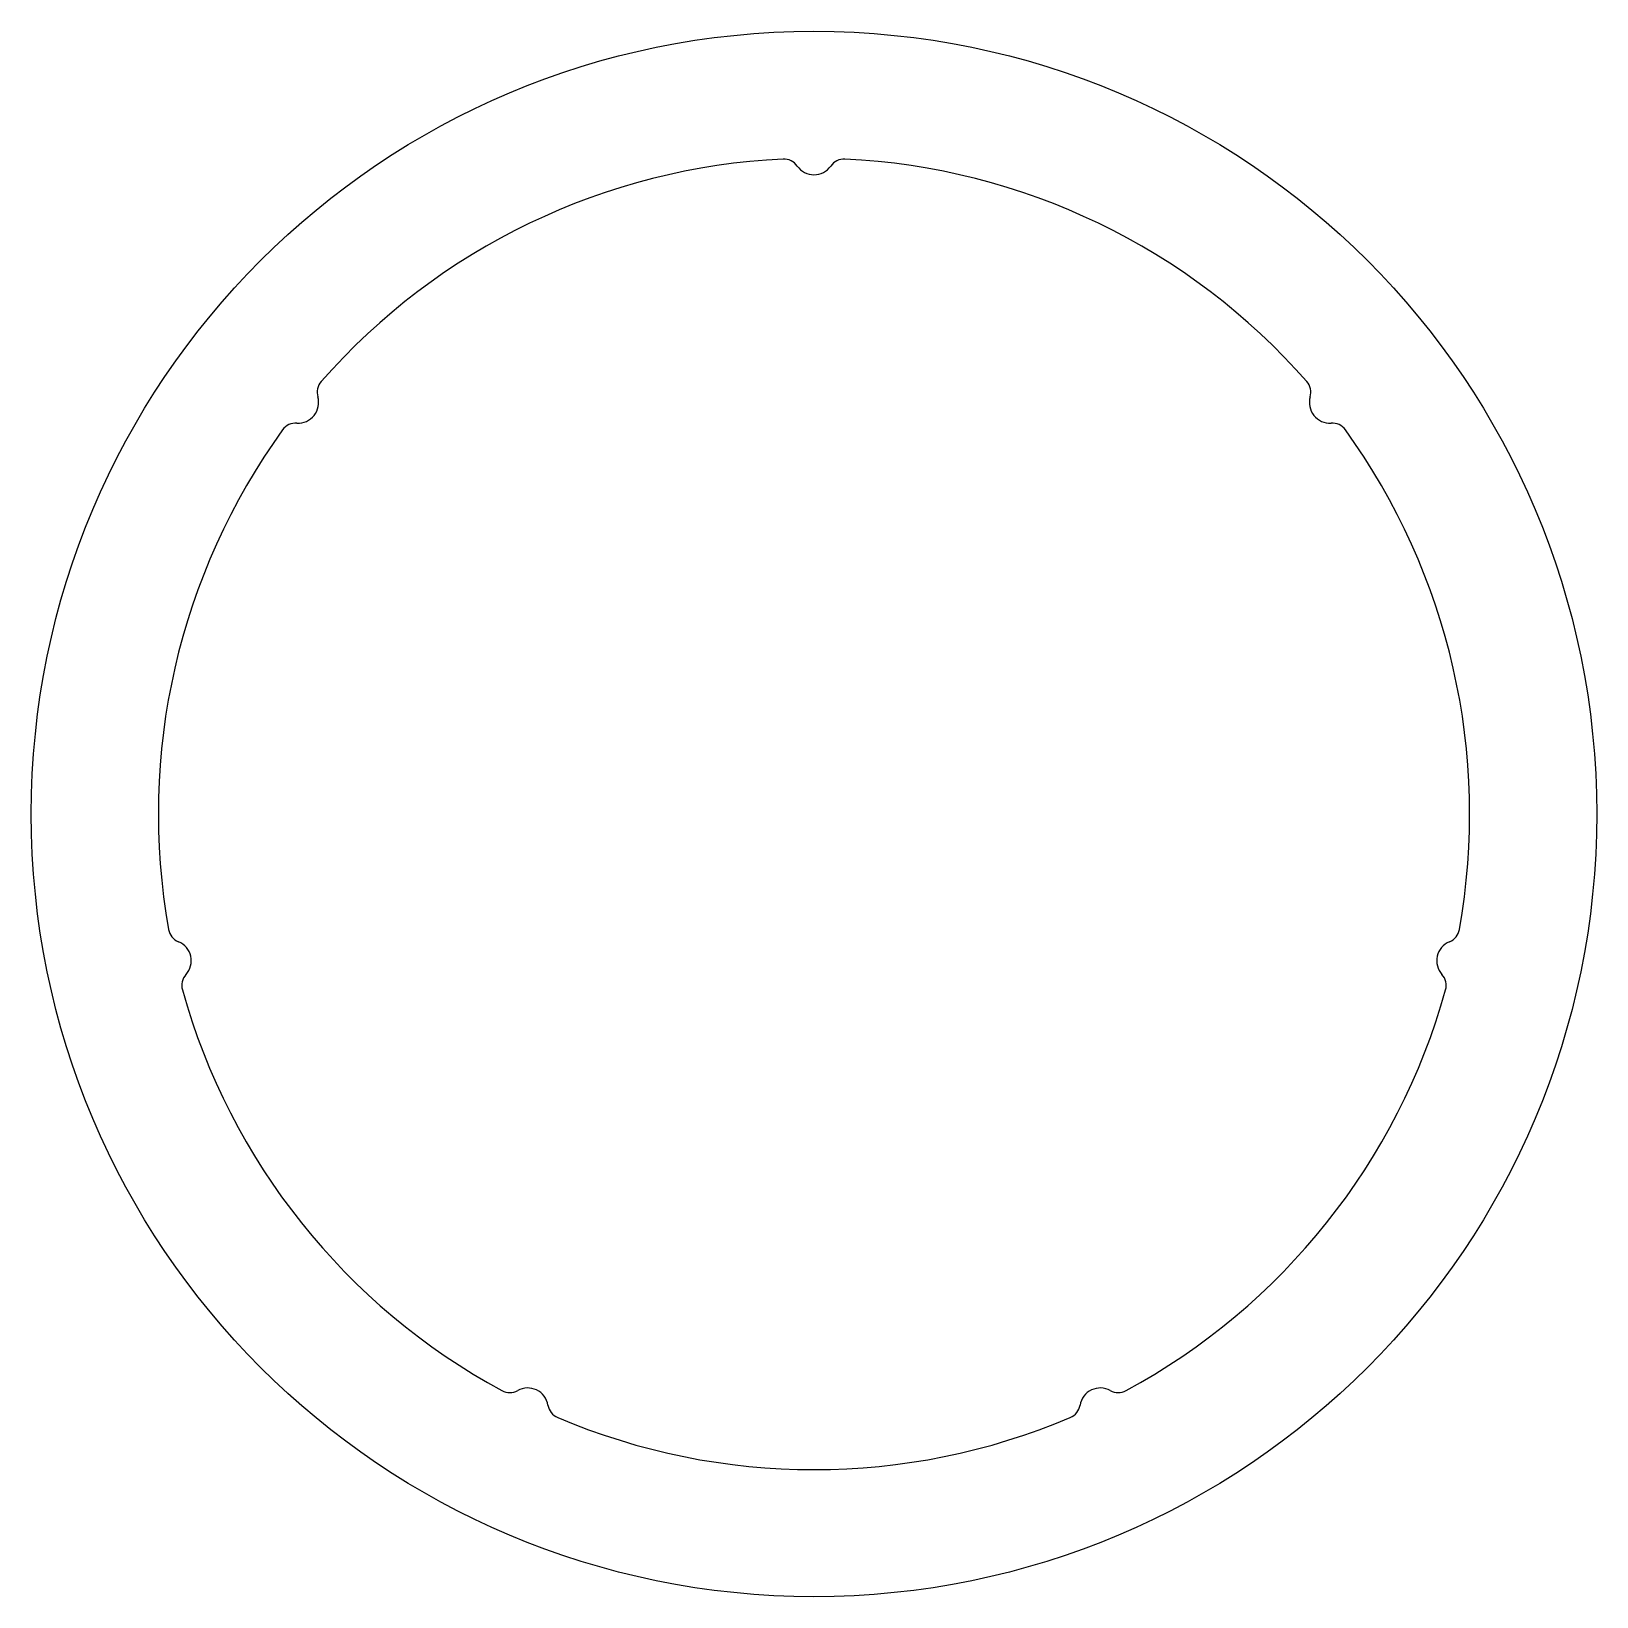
# Model space of a CAD drawing. Extents: x 2781.6 to 2800.7, y 1532.7 to 1551.8.
import ezdxf

# ---------------------------------------------------------------- set-up
doc = ezdxf.new("R2010")
doc.units = 0
doc.layers.get('0').update_dxf_attribs({"linetype": 'CONTINUOUS'})

msp = doc.modelspace()

# ---------------------------------------------------------------- linework, layer by layer
msp.add_circle((2791.111, 1542.281), 9.55)
for centre, radius, start, end in [((2791.111, 1542.281), 8, 92.7055, 138.7231), ((2790.743, 1550.072), 0.2, 35.0983, 92.7055), ((2791.111, 1550.331), 0.25, 215.0983, 324.9017), ((2791.479, 1550.072), 0.2, 87.2945, 144.9017), ((2791.111, 1542.281), 8, 41.2769, 87.2945), ((2785.249, 1547.427), 0.2, 138.7231, 196.3303), ((2796.973, 1547.427), 0.2, 343.6697, 41.2769), ((2784.817, 1547.3), 0.25, 266.5268, 16.3303), ((2797.405, 1547.3), 0.25, 163.6697, 273.4732), ((2791.111, 1542.281), 8, 144.134, 190.1517), ((2784.79, 1546.851), 0.2, 86.5268, 144.134), ((2797.432, 1546.851), 0.2, 35.866, 93.4732), ((2791.111, 1542.281), 8, 349.8483, 35.866), ((2783.433, 1540.906), 0.2, 190.1517, 247.7589), ((2798.789, 1540.906), 0.2, 292.2411, 349.8483), ((2783.263, 1540.49), 0.25, 317.9554, 67.7589), ((2798.959, 1540.49), 0.25, 112.2411, 222.0446), ((2783.597, 1540.188), 0.2, 137.9554, 195.5626), ((2798.625, 1540.188), 0.2, 344.4374, 42.0446), ((2791.111, 1542.281), 8, 195.5626, 241.5802), ((2791.111, 1542.281), 8, 298.4198, 344.4374), ((2787.618, 1535.028), 0.25, 9.384, 119.1875), ((2794.604, 1535.028), 0.25, 60.8125, 170.616), ((2787.399, 1535.421), 0.2, 241.5802, 299.1875), ((2788.062, 1535.102), 0.2, 189.384, 246.9912), ((2794.16, 1535.102), 0.2, 293.0088, 350.616), ((2794.823, 1535.421), 0.2, 240.8125, 298.4198), ((2791.111, 1542.281), 8, 246.9912, 293.0088)]:
    msp.add_arc(centre, radius, start, end)

doc.saveas('drawing.dxf')
